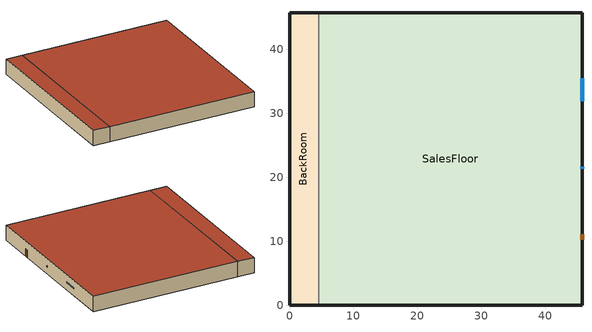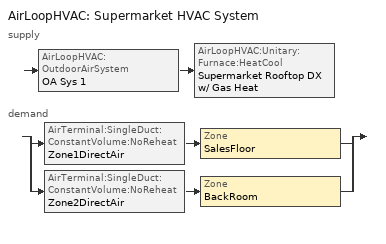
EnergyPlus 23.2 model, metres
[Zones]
BackRoom
 floor ground (BotFloorConstruction): 0,0 0,45.72 4.57,45.72 4.57,0 z0
 wall outside (FaceBrkIns4LWConcBlkGyp_R-11): 4.57,45.72 0,45.72 0,0 4.57,0 z0:4.27
 wall to SalesFloor (IntWallConstruction): 4.57,0 4.57,45.72 z0:4.27
 roof outside (SlagFeltIns6LWConcGapAcoTile_R-11): 4.57,0 4.57,45.72 0,45.72 0,0 z4.27
SalesFloor
 floor ground (BotFloorConstruction): 4.57,0 4.57,45.72 45.72,45.72 45.72,0 z0
 wall outside (FaceBrkIns4LWConcBlkGyp_R-11): 4.57,0 45.72,0 45.72,45.72 4.57,45.72 z0:4.27
 window (WinLib_1001): 45.72,31.85 45.72,35.51 z1.98:2.29
 window (WinLib_2003): 45.72,21.33 45.72,21.64 z1.98:2.29
 door (DoorConstruction): 45.72,10.21 45.72,11.12 z0:2.13
 roof outside (SlagFeltIns6LWConcGapAcoTile_R-11): 45.72,0 45.72,45.72 4.57,45.72 4.57,0 z4.27
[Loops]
AirLoopHVAC 'Supermarket HVAC System'
 supply: AirLoopHVAC:OutdoorAirSystem 'OA Sys 1' > AirLoopHVAC:Unitary:Furnace:HeatCool 'Supermarket Rooftop DX w/ Gas Heat'
 demand: split
  | AirTerminal:SingleDuct:ConstantVolume:NoReheat 'Zone1DirectAir' > Zone 'SalesFloor'
  | AirTerminal:SingleDuct:ConstantVolume:NoReheat 'Zone2DirectAir' > Zone 'BackRoom'
[Building]
None: Loads convergence tolerance value=0.04; Maximum number of warmup days=50; Minimum number of warmup days=6; North axis=0; Solar distribution=MinimalShadowing; Temperature convergence tolerance value=0.4; Terrain=Suburbs
[Site:GroundTemperature:BuildingSurface]
21, 21.5, 22, 22.2, 22.2, 22.2, 22.2, 22.2, 22.2, 22, 21.5, 21
[Site:Location]
Miami Intl Ap_FL_USA Design_Conditions: Elevation=11; Latitude=25.82; Longitude=-80.3; Time zone=-5
[SizingPeriod:DesignDay] Barometric pressure=101193; Day of month=21; Daylight saving time indicator=No; Humidity condition type=WetBulb; Rain indicator=No; Snow indicator=No; Solar model indicator=ASHRAEClearSky
Name | Daily dry bulb temperature range | Day type | Maximum dry bulb temperature | Month | Sky clearness | Wetbulb or dewpoint at maximum dry bulb | Wind direction | Wind speed
Miami Intl Ap Ann Clg .4% Condns DB=>MWB | 6.7 | SummerDesignDay | 33.2 | 7 | 1 | 25.3 | 140 | 4.5
Miami Intl Ap Ann Htg 99.6% Condns DB | 0 | WinterDesignDay | 8.7 | 1 | 0 | 8.7 | 340 | 3.8
[Construction]
BotFloorConstruction: StoreSlab
DoorConstruction: WoodForDoor
FaceBrkIns4LWConcBlkGyp_R-11: HF-A2, R-11, HF-C2, HF-E1
FurnitureConstruction: FurnitureMaterial
IntWallConstruction: GypForInterior, AirGap, ConcForInterior, AirGap, GypForInterior
SlagFeltIns6LWConcGapAcoTile_R-11: HF-E2, HF-E3, R-11, HF-C15, AirGap, HF-E5
WinLib_1001: CLEAR 6MM
WinLib_2003: CLEAR 6MM, AIR 6MM, CLEAR 6MM
[Material] Thermal absorptance=0.9
Name | Conductivity | Density | Roughness | Solar absorptance | Specific heat | Thickness | Visible absorptance
ConcForInterior | 0.5708 | 609 | Smooth | 0.65 | 837 | 0.2033 | 0.65
FurnitureMaterial | 11 | 544.62 | MediumSmooth | 0.78 | 1210 | 0.1 | 0.78
GypForInterior; HF-E1 | 0.7264 | 1602 | Smooth | 0.92 | 837 | 0.0191 | 0.92
HF-A2 | 1.332 | 2082 | Smooth | 0.93 | 920 | 0.1016 | 0.93
HF-C2 | 0.3805 | 609 | Smooth | 0.65 | 837 | 0.1015 | 0.65
HF-C15 | 0.173 | 641 | Smooth | 0.65 | 837 | 0.1524 | 0.65
HF-E2 | 1.436 | 881 | Smooth | 0.55 | 1674 | 0.0127 | 0.55
HF-E3 | 0.1903 | 1121 | Smooth | 0.75 | 1674 | 0.0095 | 0.75
HF-E5 | 0.0605 | 481 | Smooth | 0.32 | 837 | 0.0191 | 0.32
StoreSlab | 1.73 | 2243 | Smooth | 0.65 | 837 | 0.1524 | 0.65
WoodForDoor | 0.1211 | 593 | Smooth | 0.78 | 2510 | 0.0635 | 0.78
[Material:AirGap]
AirGap: Thermal resistance=0.1762
[Material:NoMass]
R-11: Roughness=Rough; Solar absorptance=0.75; Thermal absorptance=0.9; Thermal resistance=1.935938; Visible absorptance=0.75
[WindowMaterial:Gas]
AIR 6MM: Gas type=Air; Thickness=0.0063
[WindowMaterial:Glazing]
CLEAR 6MM: Back side infrared hemispherical emissivity=0.84; Back side solar reflectance at normal incidence=0.071; Back side visible reflectance at normal incidence=0.08; Conductivity=0.9; Front side infrared hemispherical emissivity=0.84; Front side solar reflectance at normal incidence=0.071; Front side visible reflectance at normal incidence=0.08; Infrared transmittance at normal incidence=0; Optical data type=SpectralAverage; Solar transmittance at normal incidence=0.775; Thickness=0.006; Visible transmittance at normal incidence=0.881
[AirLoopHVAC]
Supermarket HVAC System: Design supply air flow rate=5.5
[AirLoopHVAC:Unitary:Furnace:HeatCool]
Supermarket Rooftop DX w/ Gas Heat: Availability schedule=FanAndCoilAvailSched; Controlling zone or thermostat location=SalesFloor; Cooling coil=Furnace ACDXCoil 1; Cooling supply air flow rate=5.5; Dehumidification control type=CoolReheat; Fan placement=BlowThrough; Heating coil=Furnace Heating Coil 1; Heating supply air flow rate=5.5; Maximum supply air temperature=80; No load supply air flow rate=5.5; Reheat coil=DesuperheaterCoil; Supply air fan operating mode schedule=ContinuousFanSchedule; Supply fan=Supply Fan 1
[AirTerminal:SingleDuct:ConstantVolume:NoReheat] Availability schedule=FanAndCoilAvailSched
Name | Maximum air flow rate
Zone1DirectAir | 5.225
Zone2DirectAir | 0.275
[AvailabilityManager:Scheduled]
Name | Schedule
Furnace 1 Avail | FanAndCoilAvailSched
Outdoor Air 1 Avail | OutdoorAirAvailSched
[Coil:Cooling:DX:SingleSpeed]
Furnace ACDXCoil 1: 2023 rated evaporator fan power per volume flow rate=934.4; Availability schedule=FanAndCoilAvailSched; Energy input ratio function of flow fraction curve=WindACEIRFFF; Energy input ratio function of temperature curve=WindACEIRFT; Gross rated cooling cop=3; Gross rated sensible heat ratio=0.8; Gross rated total cooling capacity=100000; Latent capacity time constant=45; Maximum cycling rate=3; Nominal time for condensate removal to begin=1000; Part load fraction correlation curve=WindACPLFFPLR; Rated air flow rate=5.5; Ratio of initial moisture evaporation rate and steady state latent capacity=1.5; Total cooling capacity function of flow fraction curve=WindACCoolCapFFF; Total cooling capacity function of temperature curve=WindACCoolCapFT
[Coil:Heating:Desuperheater]
DesuperheaterCoil: Availability schedule=FanAndCoilAvailSched; Heat reclaim recovery efficiency=0.85; Heating source=MediumTempCondenser; On cycle parasitic electric load=0.05
[Coil:Heating:Fuel]
Furnace Heating Coil 1: Availability schedule=FanAndCoilAvailSched; Burner efficiency=0.8; Fuel type=NaturalGas; Nominal capacity=100000
[Coil:WaterHeating:Desuperheater]
WaterHeatingCoil: Availability schedule=DesuperheaterSched; Dead band temperature difference=5; Fraction of pump heat to water=0.2; Heat reclaim efficiency function of temperature curve=HEffFTemp; Heating source=LowTempCondenser; Maximum inlet water temperature for heat reclaim=60; Off cycle parasitic electric load=10; On cycle parasitic electric load=10; Rated heat reclaim recovery efficiency=0.85; Rated inlet water temperature=50; Rated outdoor air temperature=35; Setpoint temperature schedule=DesuperheaterTempSch; Tank=WaterHeatingCoilTank; Water flow rate=0.0001; Water pump power=100
[Controller:OutdoorAir]
OA Controller 1: Economizer control action type=ModulateFlow; Economizer control type=NoEconomizer; Lockout type=NoLockout; Maximum outdoor air flow rate=1.4; Minimum limit type=FixedMinimum; Minimum outdoor air flow rate=0.25; Minimum outdoor air schedule=OAFractionSched
[ElectricEquipment] Design level calculation method=EquipmentLevel; Fraction lost=0
Name | Design level | Fraction latent | Fraction radiant | Schedule | Zone or zonelist or space or spacelist
BackRoom ElecEq 1 | 150 | 0 | 0.25 | Elec_Equip_Sch | BackRoom
SalesFloor ElecEq 1 | 1500 | 0 | 0.1 | Register_Equip_Sch | SalesFloor
SalesFloor ElecEq 2 | 15000 | 0.05 | 0.4 | Bakery_Equip_Sch | SalesFloor
SalesFloor ElecEq 3 | 600 | 0 | 0.25 | Elec_Equip_Sch | SalesFloor
[Fan:OnOff]
Supply Fan 1: Availability schedule=FanAndCoilAvailSched; Fan total efficiency=0.7; Maximum flow rate=5.5; Motor efficiency=0.9; Motor in airstream fraction=1; Pressure rise=600
[InternalMass] Construction=FurnitureConstruction
Name | Zone or zonelist | Surface area
BackRoom_Furniture1; BackRoom_Furniture2 | BackRoom | 95
SalesFloor_Furniture1; SalesFloor_Furniture2 | SalesFloor | 845
[Lights] Design level calculation method=LightingLevel; End use subcategory=GeneralLights; Fraction radiant=0.37; Fraction replaceable=0; Fraction visible=0.18; Return air fraction=0; Schedule=Lighting_Sch
Name | Lighting level | Zone or zonelist or space or spacelist
BackRoom Lights 1 | 1500 | BackRoom
SalesFloor Lights 1 | 45000 | SalesFloor
[People] Activity level schedule=Activity_Shopping_Sch; Fraction radiant=0.2; Number of people calculation method=People; Number of people schedule=People_Shopping_Sch
Name | Number of people | Zone or zonelist or space or spacelist
BackRoom People 1 | 10 | BackRoom
SalesFloor People 1 | 150 | SalesFloor
[Refrigeration:Case] Rated ambient relative humidity=55; Rated ambient temperature=23.88
Name | Zone | Anti sweat heater control type | Availability schedule | Case anti sweat heater power per unit length | Case defrost drip down schedule | Case defrost power per unit length | Case defrost schedule | Case defrost type | Case height | Case length | Case lighting schedule | Case operating temperature | Fraction of anti sweat heater energy to case | Fraction of lighting energy to case | Humidity at zero anti sweat heater energy | Latent case credit curve | Latent case credit curve type | Operating case fan power per unit length | Rated latent heat ratio | Rated runtime fraction | Rated total cooling capacity per unit length | Refrigerated case restocking schedule | Standard case fan power per unit length | Standard case lighting power per unit length | Under case hvac return air fraction | Case credit fraction schedule | Defrost energy correction curve | Defrost energy correction curve type | Minimum anti sweat heater power per unit length
FishDisplayCase | SalesFloor | None | CaseCleanedOnMonday | 0 | CaseDripDownSched | 0 | CaseDefrostSched | OffCycle | 0 | 15 | CaseLightingSched | 1.1 | 0.2 | 0.9 | 0 | RHCubic_LatentEnergyMult | RelativeHumidityMethod | 0 | 0.1 | 0.85 | 288.4 | CaseStockingSched | 0 | 41.56 | 0.05
GlassDoorFrozenFood | SalesFloor | HeatBalanceMethod | CaseOperatingSched | 218.7 | CaseDripDownSched2 | 1106.5 | CaseDefrostSched2 | HotGasWithTemperatureTermination | 1.5 | 11.7 | CaseLightingSched | -23.3 | 0.2 | 1 | 1.5 | SingleShelfHorizontal_LatentEnergyMult | CaseTemperatureMethod | 57.9 | 0.13 | 0.85 | 615.8 | CaseStockingSched | 57.9 | 99.8 | 0.1 | CaseCreditReductionSched | SingleShelfHorizontal_DefrostEnergyMult | CaseTemperatureMethod | 0
MeatDisplayCase | SalesFloor | Linear | CaseCleanedOnTuesday | 13.2 | CaseDripDownSched2 | 585.8 | CaseDefrostSched2 | ElectricWithTemperatureTermination | 1.5 | 26 | CaseLightingSched | -4.4 | 0.2 | 0.9 | 35 | SingleShelfHorizontal_LatentEnergyMult | CaseTemperatureMethod | 47.2 | 0.1 | 0.85 | 456.6 | CaseStockingSched | 47.2 | 86.8 | 0.05 |  | SingleShelfHorizontal_DefrostEnergyMult | CaseTemperatureMethod | 0
MultiDeckDairyAndDeliCase | SalesFloor | None | CaseOperatingSched | 0 | CaseDripDownSched3 | 0 | CaseDefrostSched3 | OffCycle | 0 | 12 | CaseLightingSched | -1.1 | 0.2 | 0.77 | 0 | MultiShelfVertical_LatentEnergyMult | CaseTemperatureMethod | 78.7 | 0.3 | 0.85 | 1890 | CaseStockingSched | 78.7 | 307.3 | 0.05 | DairyCaseCreditReductionSched |  |  | 0
OpenWellIceCreamDisplayCase | SalesFloor | Linear | CaseCleanedOnMonday | 70 | CaseDripDownSched | 76.5 | CaseDefrostSched | HotGas | 1.5 | 14.6 | CaseLightingSched | -34.4 | 0.2 | 0.9 | 35 | SingleShelfHorizontal_LatentEnergyMult | CaseTemperatureMethod | 28.7 | 0.08 | 0.85 | 441.6 | CaseStockingSched | 28.7 | 42.7 | 0.05 | CaseCreditReductionSched |  |  | 0
SelfContainedDisplayCase | SalesFloor | None | CaseOperatingSched | 0 |  | 0 |  | None | 0 | 10 | LightingOnSched | 13 | 0 | 0.9 | 0 | MultiShelfVertical_LatentEnergyMult | CaseTemperatureMethod | 40 | 0.08 | 0.85 | 1000 | SelfContainedCaseStockingSched | 40 | 75 | 0
WalkInFreezer | BackRoom | None | CaseOperatingSched | 0 | CaseDripDownSched3 | 1291.7 | CaseDefrostSched3 | Electric | 0 | 4.27 | CaseLightingSched2 | -2.22 | 0 | 1 | 0 | SingleShelfHorizontal_LatentEnergyMult | CaseTemperatureMethod | 172.2 | 0.1 | 0.75 | 1098 | WalkInStockingSched | 172.2 | 28.1 | 0 | CaseCreditReductionSched2 |  |  | 0
[Refrigeration:CaseAndWalkInList]
Name | Case or walkin name 1 | Case or walkin name 2 | Case or walkin name 3
LowTempCaseList | OpenWellIceCreamDisplayCase | GlassDoorFrozenFood | WalkInFreezer
MediumTempCaseList | FishDisplayCase | MeatDisplayCase | MultiDeckDairyAndDeliCase
[Refrigeration:Compressor] Rated return gas temperature=18
Name | Rated liquid temperature | Refrigeration compressor capacity curve | Refrigeration compressor power curve | Rated subcooling
LowTemp001Carlyle_R-22_Low_06CC665 | 4.4 | 06CC665_R-22_Low_qcurv | 06CC665_R-22_Low_pwrcurv
LowTemp002Carlyle_R-22_Low_06DR718; LowTemp003Carlyle_R-22_Low_06DR718 |  | 06DR718_R-22_Low_qcurv | 06DR718_R-22_Low_pwrcurv | 0
MedTemp001Carlyle_R-22_Med_06DR820; MedTemp002Carlyle_R-22_Med_06DR820; MedTemp003Carlyle_R-22_Med_06DR820 |  | 06DR820_R-22_Med_qcurv | 06DR820_R-22_Med_pwrcurv | 0
[Refrigeration:CompressorList]
Name | Refrigeration compressor name 1 | Refrigeration compressor name 2 | Refrigeration compressor name 3
LowTempCompressorList | LowTemp001Carlyle_R-22_Low_06CC665 | LowTemp002Carlyle_R-22_Low_06DR718 | LowTemp003Carlyle_R-22_Low_06DR718
MediumTempCompressorList | MedTemp001Carlyle_R-22_Med_06DR820 | MedTemp002Carlyle_R-22_Med_06DR820 | MedTemp003Carlyle_R-22_Med_06DR820
[Refrigeration:CompressorRack]
SelfContainedDisplay: Compressor rack cop function of temperature curve=RackCOPfTCurve2; Condenser type=AirCooled; Design compressor rack cop=4; Design condenser fan power=175; Heat rejection location=Zone; Refrigeration case name or walkin name or caseandwalkinlist=SelfContainedDisplayCase
[Refrigeration:Condenser:AirCooled] Minimum fan air flow ratio=0.25; Rated subcooling temperature difference=0
Name | Condenser fan speed control type | End use subcategory | Rated effective total heat rejection rate curve | Rated fan power
LowTempCondenser | TwoSpeed | LowTempRefrig | LowTempCondenserHRCurve | 2600
MediumTempCondenser | VariableSpeed | MediumTempRefrig | MediumTempCondenserHRCurve | 4000
[Refrigeration:System] Minimum condensing temperature=25; Refrigeration system working fluid type=R22; Suction temperature control type=ConstantSuctionTemperature
Name | Compressor or compressorlist | End use subcategory | Refrigerated case or walkin or caseandwalkinlist | Refrigeration condenser
LowTempSystem | LowTempCompressorList | LowTempRefrig | LowTempCaseList | LowTempCondenser
MediumTempSystem | MediumTempCompressorList | MediumTempRefrig | MediumTempCaseList | MediumTempCondenser
[ThermostatSetpoint:DualSetpoint]
DualSetPoint: Cooling setpoint temperature schedule=Cooling Setpoints; Heating setpoint temperature schedule=Heating Setpoints
[WaterHeater:Mixed]
WaterHeatingCoilTank: Ambient temperature indicator=Zone; Ambient temperature zone=BackRoom; Deadband temperature difference=2; Heater control type=Cycle; Heater fuel type=Electricity; Heater maximum capacity=25000; Heater minimum capacity=0; Heater thermal efficiency=1; Maximum temperature limit=82.2222; Off cycle loss coefficient to ambient temperature=2; Off cycle loss fraction to zone=1; Off cycle parasitic fuel consumption rate=10; Off cycle parasitic fuel type=Electricity; Off cycle parasitic heat fraction to tank=0; On cycle loss coefficient to ambient temperature=2; On cycle loss fraction to zone=1; On cycle parasitic fuel consumption rate=30; On cycle parasitic fuel type=Electricity; On cycle parasitic heat fraction to tank=0; Peak use flow rate=0.1; Setpoint temperature schedule=Hot Water Setpoint Temp Schedule; Source side effectiveness=0.95; Tank volume=0.785; Use flow rate fraction schedule=Hot Water Demand Schedule
[Zone] Ceiling height=4.266992; Floor area=Autocalculate; Multiplier=1; Type=1; Volume=Autocalculate; Zone inside convection algorithm=TARP
BackRoom; SalesFloor
[ZoneControl:Thermostat]
SalesFloor Thermostat: Zone or zonelist=SalesFloor; Control 1=DualSetPoint; Control type schedule=Zone Control Type Sched
[Zone equipment]
SalesFloor: Zone1DirectAir
BackRoom: Zone2DirectAir
[ZoneInfiltration:DesignFlowRate] Constant term coefficient=1; Design flow rate calculation method=Flow/Zone; Schedule=ContinuousFanSchedule; Temperature term coefficient=0; Velocity squared term coefficient=0; Velocity term coefficient=0
Name | Design flow rate | Zone or zonelist or space or spacelist
BackRoom Infiltration | 0.02 | BackRoom
SalesFloor Infiltration | 0.08 | SalesFloor
[Curve:Bicubic] Maximum value of y=48.9; Minimum value of y=10
Name | Maximum value of x | Minimum value of x | Coefficient1 constant | Coefficient2 x | Coefficient3 x 2 | Coefficient4 y | Coefficient5 y 2 | Coefficient6 x y | Coefficient7 x 3 | Coefficient8 y 3 | Coefficient9 x 2 y | Coefficient10 x y 2
06CC665_R-22_Low_pwrcurv | -17.8 | -40 | 5546 | -61.38 | -1.599 | 332.9 | -0.0786 | 5.981 | 0.0008655 | 0.003784 | 0.02998 | 0.01728
06CC665_R-22_Low_qcurv | -17.8 | -40 | 73530 | 2513 | 32.91 | -25.69 | 0.3655 | -0.8183 | 0.1712 | -0.003657 | -0.01027 | 0.009071
06DR718_R-22_Low_pwrcurv | -17.8 | -40 | 2378 | -30.52 | -1.571 | 75.14 | 0.7122 | 1.05 | -0.01503 | -0.006798 | -0.004701 | 0.01875
06DR718_R-22_Low_qcurv | -17.8 | -40 | 28610 | 1069 | 17.73 | -155.1 | -0.08805 | -4.646 | 0.1427 | -0.002566 | -0.04829 | 0.002038
06DR820_R-22_Med_pwrcurv | 4.4 | -17.8 | 1284 | -124.3 | -3.435 | 153.9 | -0.4744 | 4.041 | -0.02511 | 0.00123 | 0.03235 | -0.003028
06DR820_R-22_Med_qcurv | 4.4 | -17.8 | 38490 | 1393 | 19.32 | -365.6 | 1.295 | -10.41 | 0.09712 | -0.00764 | -0.1141 | 0.004656
[Curve:Biquadratic] Input unit type for x=Temperature; Input unit type for y=Temperature; Output unit type=Dimensionless
Name | Maximum value of x | Maximum value of y | Minimum value of x | Minimum value of y | Coefficient1 constant | Coefficient2 x | Coefficient3 x 2 | Coefficient4 y | Coefficient5 y 2 | Coefficient6 x y
HEffFTemp | 80 | 45 | 50 | 20 | 2.66665 | -0.033333 | 0 | 0 | 0 | 0
WindACCoolCapFT | 23.88889 | 46.11111 | 12.77778 | 18 | 0.942588 | 0.00954335 | 0.00068377 | -0.0110427 | 5.249e-06 | -9.72e-06
WindACEIRFT | 23.88889 | 46.11111 | 12.77778 | 18 | 0.342414 | 0.034885 | -0.0006237 | 0.00497722 | 0.000437951 | -0.000728028
[Curve:Cubic]
Name | Maximum value of x | Minimum value of x | Coefficient1 constant | Coefficient2 x | Coefficient3 x 2 | Coefficient4 x 3
MultiShelfVertical_LatentEnergyMult | 20 | -35 | 0.0265263 | 0.00107803 | -6.02558e-05 | 1.23732e-06
RHCubic_LatentEnergyMult | 80 | 17.32 | -0.4641 | 0.0268 | 0 | 0
SingleShelfHorizontal_DefrostEnergyMult | 20 | -35 | 0.0236322 | 0.0006232 | 2.83282e-05 | 4.40351e-07
SingleShelfHorizontal_LatentEnergyMult | 20 | -35 | 0.0203756 | 0.000243779 | 1.14001e-05 | 1.81142e-07
[Curve:Linear] Maximum value of x=22.2; Minimum value of x=11; Coefficient1 constant=0
Name | Coefficient2 x
LowTempCondenserHRCurve | 2090
MediumTempCondenserHRCurve | 3150
[Curve:Quadratic]
Name | Input unit type for x | Maximum value of x | Minimum value of x | Output unit type | Coefficient1 constant | Coefficient2 x | Coefficient3 x 2
RackCOPfTCurve2 | Temperature | 50 | 0 | Dimensionless | 1 | 0 | 0
WindACCoolCapFFF |  | 1.5 | 0.5 |  | 0.8 | 0.2 | 0
WindACEIRFFF |  | 1.5 | 0.5 |  | 1.1552 | -0.1808 | 0.0256
WindACPLFFPLR |  | 1 | 0 |  | 0.85 | 0.15 | 0
[Schedule:Compact]
Activity_Shopping_Sch: Through: 12/31, For: AllDays, Until: 24:00, 105
Bakery_Equip_Sch: Through: 12/31, For: Weekdays SummerDesignDay WinterDesignDay, Until: 4:00, 0, Until: 18:00, 1, Until: 24:00, 0, For: Saturday, Until: 4:00, 0, Until: 18:00, 1, Until: 24:00, 0, For: AllOtherDays, Until: 4:00, 0, Until: 18:00, 1, Until: 24:00, 0
CaseCleanedOnMonday: Through: 12/31, For: Monday, Until: 5:00, 1, Until: 7:00, 0, Until: 24:00, 1, For: AllOtherDays, Until: 24:00, 1
CaseCleanedOnTuesday: Through: 12/31, For: Tuesday, Until: 5:00, 1, Until: 7:00, 0, Until: 24:00, 1, For: AllOtherDays, Until: 24:00, 1
CaseCreditReductionSched: Through: 12/31, For:AllDays, Interpolate:No, Until: 7:00, 0.2, Until: 21:00, 1, Until: 24:00, 0.2
CaseCreditReductionSched2: Through: 12/31, For:AllDays, Interpolate:No, Until: 7:00, 0.2, Until: 21:00, 0.4, Until: 24:00, 0.2
CaseDefrostSched: Through: 12/31, For:AllDays, Interpolate:Average, Until: 4:00, 0, Until: 4:17, 1, Until: 14:00, 0, Until: 14:17, 1, Until: 24:00, 0
CaseDefrostSched2: Through: 12/31, For:AllDays, Interpolate:Average, Until: 08:00, 0, Until: 08:17, 1, Until: 18:00, 0, Until: 18:17, 1, Until: 24:00, 0
CaseDefrostSched3: Through: 12/31, For:AllDays, Interpolate:Average, Until: 11:00, 0, Until: 11:20, 1, Until: 23:00, 0, Until: 23:20, 1, Until: 24:00, 0
CaseDripDownSched: Through: 12/31, For:AllDays, Interpolate:Average, Until: 4:00, 0, Until: 4:22, 1, Until: 14:00, 0, Until: 14:22, 1, Until: 24:00, 0
CaseDripDownSched2: Through: 12/31, For:AllDays, Interpolate:Average, Until: 08:00, 0, Until: 08:22, 1, Until: 18:00, 0, Until: 18:22, 1, Until: 24:00, 0
CaseDripDownSched3: Through: 12/31, For:AllDays, Interpolate:Average, Until: 11:00, 0, Until: 11:30, 1, Until: 23:00, 0, Until: 23:30, 1, Until: 24:00, 0
CaseLightingSched: Through: 12/31, For: AllDays, Until: 6:00, 0, Until: 21:00, 1, Until: 24:00, 0
CaseLightingSched2: Through: 12/31, For: AllDays, Until: 6:00, 0, Until: 7:00, 1, Until: 11:00, 0, Until: 13:00, 0.5, Until: 19:00, 0, Until: 20:00, 1, Until: 24:00, 0
CaseOperatingSched; ContinuousFanSchedule; DesuperheaterSched; FanAndCoilAvailSched; LightingOnSched; OutdoorAirAvailSched: Through: 12/31, For: AllDays, Until: 24:00, 1
CaseStockingSched: Through: 12/31, For: AllDays, Until: 13:00, 0, Until: 14:00, 50, Until: 15:00, 35, Until: 24:00, 0
Cooling Setpoints: Through: 12/31, For: AllDays, Until: 24:00, 24
DairyCaseCreditReductionSched: Through: 12/31, For:AllDays, Interpolate:No, Until: 7:00, 0.2, Until: 21:00, 0.6, Until: 24:00, 0.2
DesuperheaterTempSch: Through: 12/31, For: AllDays, Until: 24:00, 70
Elec_Equip_Sch: Through: 12/31, For: Weekdays SummerDesignDay WinterDesignDay, Until: 8:00, 0.5, Until: 18:00, 1, Until: 24:00, 0.5, For: Saturday, Until: 8:00, 0.5, Until: 18:00, 1, Until: 24:00, 0.5, For: AllOtherDays, Until: 8:00, 0.5, Until: 18:00, 1, Until: 24:00, 0.5
Heating Setpoints: Through: 12/31, For: AllDays, Until: 24:00, 22
Hot Water Demand Schedule: THROUGH: 12/31, FOR: AllDays, UNTIL: 6:00, 0, UNTIL: 7:00, 0.003, UNTIL: 13:00, 0, UNTIL: 13:10, 0.002, UNTIL: 18:00, 0, UNTIL: 18:30, 0.005, UNTIL: 24:00, 0
Hot Water Setpoint Temp Schedule: Through: 12/31, For: AllDays, Until: 24:00, 50
Lighting_Sch: Through: 12/31, For: Weekdays SummerDesignDay WinterDesignDay, Until: 4:00, 0.2, Until: 7:00, 0.3, Until: 21:00, 1, Until: 22:00, 0.3, Until: 24:00, 0.2, For: Saturday, Until: 4:00, 0.2, Until: 7:00, 0.3, Until: 21:00, 1, Until: 22:00, 0.3, Until: 24:00, 0.2, For: AllOtherDays, Until: 4:00, 0.2, Until: 7:00, 0.3, Until: 21:00, 1, Until: 22:00, 0.3, Until: 24:00, 0.2
OAFractionSched: Through: 12/31, For: AllDays, Until: 6:00, 0, Until: 20:00, 1, Until: 24:00, 0
People_Shopping_Sch: Through: 12/31, For: Weekdays SummerDesignDay WinterDesignDay, Until: 8:00, 0.02, Until: 20:00, 1, Until: 24:00, 0.04, For: Saturday, Until: 8:00, 0.01, Until: 18:00, 1, Until: 24:00, 0.05, For: AllOtherDays, Until: 8:00, 0.01, Until: 18:00, 0.75, Until: 24:00, 0.01
Register_Equip_Sch: Through: 12/31, For: Weekdays SummerDesignDay WinterDesignDay, Until: 8:00, 0, Until: 19:00, 1, Until: 24:00, 0, For: Saturday, Until: 8:00, 0, Until: 19:00, 1, Until: 24:00, 0, For: AllOtherDays, Until: 8:00, 0, Until: 19:00, 1, Until: 24:00, 0
SelfContainedCaseStockingSched: Through: 12/31, For: AllDays, Until: 6:00, 0, Until: 7:00, 50, Until: 9:00, 70, Until: 10:00, 80, Until: 11:00, 70, Until: 13:00, 50, Until: 14:00, 80, Until: 15:00, 90, Until: 16:00, 80, Until: 24:00, 0
WalkInStockingSched: Through: 12/31, For: Tuesday Friday, Until: 4:00, 0, Until: 5:00, 725, Until: 6:00, 417, Until: 7:00, 290, Until: 24:00, 0, For: AllOtherDays, Until: 4:00, 0, Until: 5:00, 125, Until: 6:00, 117, Until: 7:00, 90, Until: 19:00, 0, Until: 20:00, 125, Until: 21:00, 117, Until: 22:00, 90, Until: 24:00, 0
Zone Control Type Sched: Through: 12/31, For: AllDays, Until: 24:00, 4
